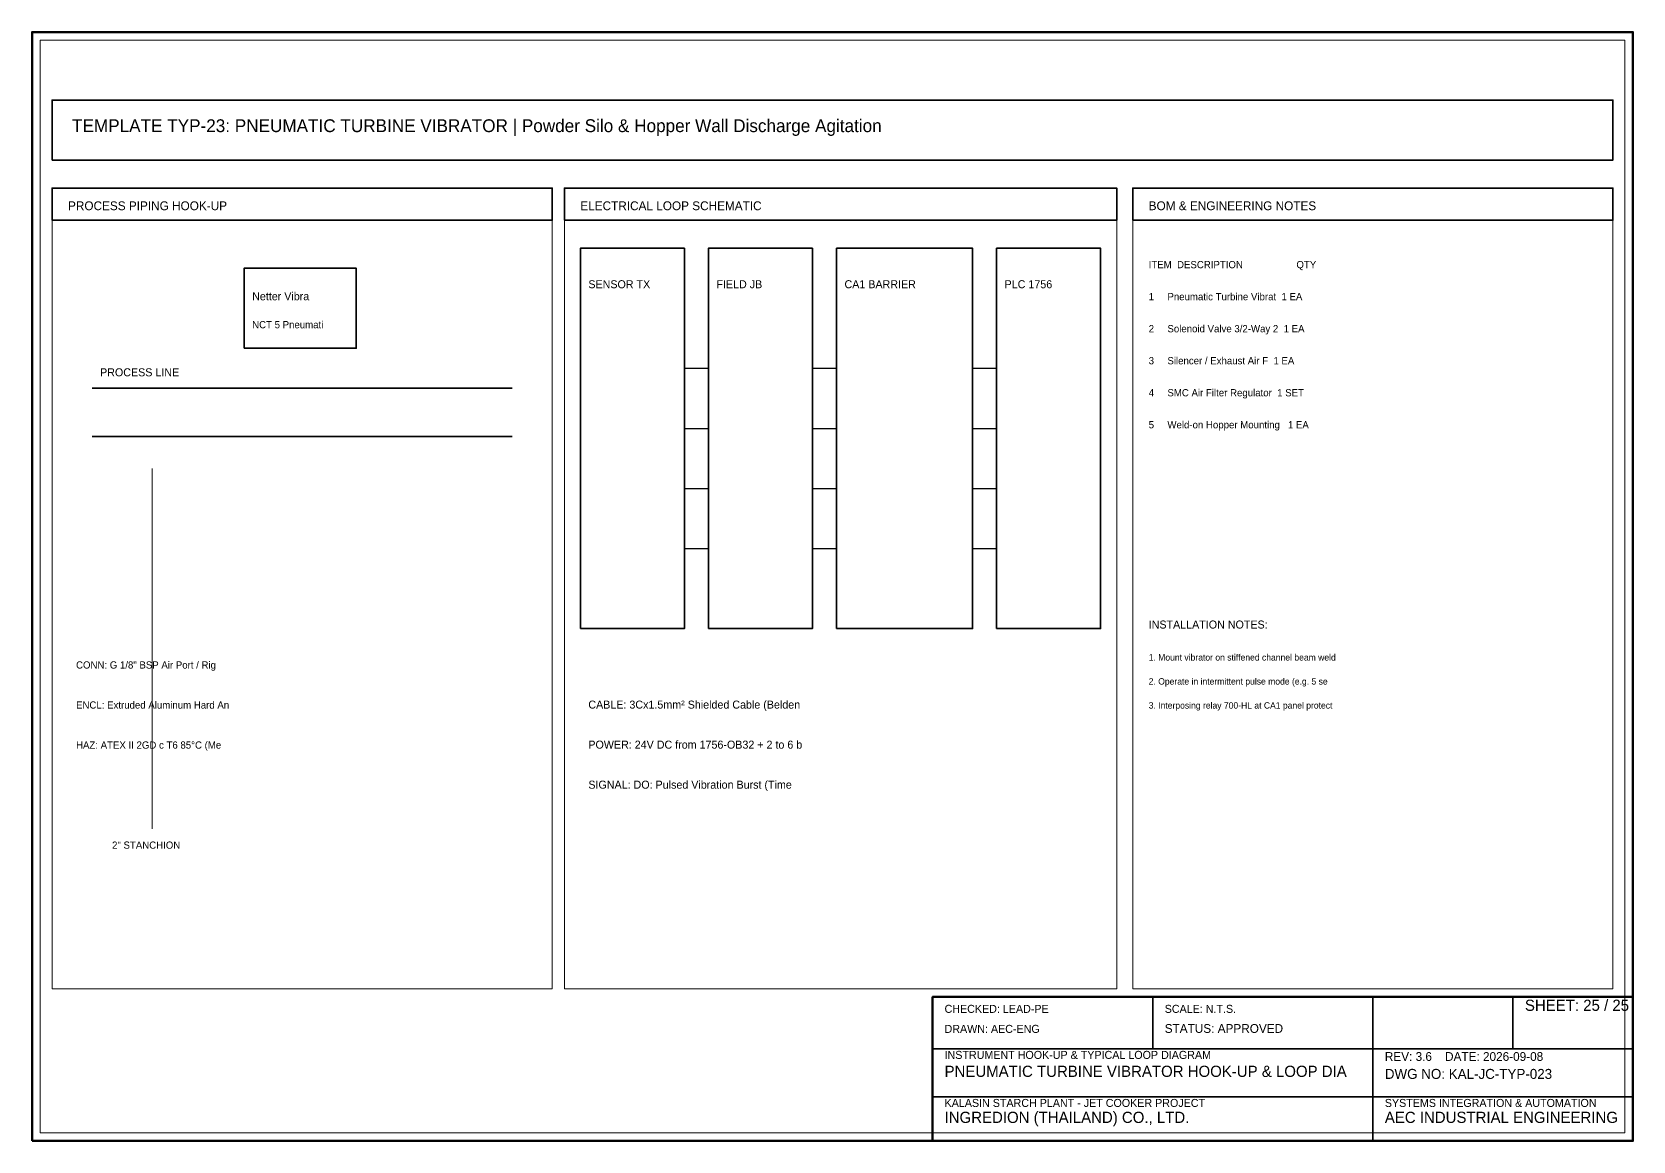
# Model space of a CAD drawing. Header units: millimetres. Extents: x 0 to 2200, y -1280 to 277.
# Drawn here: x 1800 to 2200, y -1280 to -1003 of the extents above; entities that cross this region are included whole.
import ezdxf

# ---------------------------------------------------------------- set-up
doc = ezdxf.new("R2010")
doc.units = ezdxf.units.MM
for name, color, linetype, lineweight in [('0_BORDER', 7, 'Continuous', 70), ('0_TITLE_BLOCK', 4, 'Continuous', 35), ('IE-CABLE', 6, 'Continuous', 25), ('IE-EQUIP', 2, 'Continuous', 35), ('IE-WIRE', 1, 'Continuous', 25), ('NOTATIONS', 8, 'Continuous', 18), ('RELAYS', 30, 'Continuous', 35), ('TER', 3, 'Continuous', 35), ('TEXTS', 7, 'Continuous', 25)]:
    doc.layers.add(name, color=color, linetype=linetype, lineweight=lineweight)

msp = doc.modelspace()

# ---------------------------------------------------------------- linework, layer by layer
at = {"layer": '0_BORDER'}
for points in [[(1800, -1280), (2200, -1280), (2200, -1003), (1800, -1003)], [(2025, -1280), (2200, -1280), (2200, -1244), (2025, -1244)]]:
    msp.add_lwpolyline(points, close=True, dxfattribs=at)
at = {"layer": '0_TITLE_BLOCK'}
for p, q in [((2080, -1257), (2080, -1244)), ((2135, -1257), (2135, -1244)), ((2170, -1257), (2170, -1244)), ((2025, -1257), (2200, -1257)), ((2135, -1280), (2135, -1257)), ((2025, -1269), (2200, -1269))]:
    msp.add_line(p, q, dxfattribs=at)
for points in [[(1805, -1050), (1930, -1050), (1930, -1042), (1805, -1042)], [(1933, -1050), (2071, -1050), (2071, -1042), (1933, -1042)], [(2075, -1050), (2195, -1050), (2195, -1042), (2075, -1042)]]:
    msp.add_lwpolyline(points, close=True, dxfattribs=at)
at = {"layer": 'IE-CABLE'}
for p, q in [((1995, -1087), (2001, -1087)), ((1995, -1102), (2001, -1102)), ((1995, -1117), (2001, -1117)), ((1995, -1132), (2001, -1132))]:
    msp.add_line(p, q, dxfattribs=at)
at = {"layer": 'IE-EQUIP'}
for p, q in [((1815, -1092), (1920, -1092)), ((1815, -1104), (1920, -1104))]:
    msp.add_line(p, q, dxfattribs=at)
for points in [[(1805, -1035), (2195, -1035), (2195, -1020), (1805, -1020)], [(1937, -1152), (1963, -1152), (1963, -1057), (1937, -1057)], [(2041, -1152), (2067, -1152), (2067, -1057), (2041, -1057)], [(1853, -1082), (1881, -1082), (1881, -1062), (1853, -1062)]]:
    msp.add_lwpolyline(points, close=True, dxfattribs=at)
at = {"layer": 'IE-WIRE'}
for p, q in [((1963, -1087), (1969, -1087)), ((2035, -1087), (2041, -1087)), ((1963, -1102), (1969, -1102)), ((2035, -1102), (2041, -1102)), ((1963, -1117), (1969, -1117)), ((2035, -1117), (2041, -1117)), ((1963, -1132), (1969, -1132)), ((2035, -1132), (2041, -1132))]:
    msp.add_line(p, q, dxfattribs=at)
at = {"layer": 'NOTATIONS'}
msp.add_line((1830, -1202), (1830, -1112), dxfattribs=at)
for points in [[(1802, -1278), (2198, -1278), (2198, -1005), (1802, -1005)], [(1805, -1242), (1930, -1242), (1930, -1042), (1805, -1042)], [(1933, -1242), (2071, -1242), (2071, -1042), (1933, -1042)], [(2075, -1242), (2195, -1242), (2195, -1042), (2075, -1042)]]:
    msp.add_lwpolyline(points, close=True, dxfattribs=at)
at = {"layer": 'RELAYS'}
msp.add_lwpolyline([(2001, -1152), (2035, -1152), (2035, -1057), (2001, -1057)], close=True, dxfattribs=at)
at = {"layer": 'TER'}
msp.add_lwpolyline([(1969, -1152), (1995, -1152), (1995, -1057), (1969, -1057)], close=True, dxfattribs=at)

# ---------------------------------------------------------------- texts
at = {"layer": '0_TITLE_BLOCK'}
for s, height, p in [('TEMPLATE TYP-23: PNEUMATIC TURBINE VIBRATOR | Powder Silo & Hopper Wall Discharge Agitation', 3.2, (1810, -1028)), ('PROCESS PIPING HOOK-UP', 2.2, (1809, -1047.5)), ('ELECTRICAL LOOP SCHEMATIC', 2.2, (1937, -1047.5)), ('BOM & ENGINEERING NOTES', 2.2, (2079, -1047.5)), ('ITEM  DESCRIPTION                    QTY', 1.8, (2079, -1062)), ('INSTALLATION NOTES:', 2, (2079, -1152)), ('SHEET: 25 / 25', 2.8, (2173, -1247.5)), ('STATUS: APPROVED', 2.2, (2083, -1253)), ('PNEUMATIC TURBINE VIBRATOR HOOK-UP & LOOP DIA', 2.8, (2028, -1264)), ('INGREDION (THAILAND) CO., LTD.', 2.8, (2028, -1275.5)), ('AEC INDUSTRIAL ENGINEERING', 2.8, (2138, -1275.5))]:
    msp.add_text(s, height=height, dxfattribs=at).set_placement(p)
at = {"layer": 'IE-CABLE'}
msp.add_text('CABLE: 3Cx1.5mm² Shielded Cable (Belden', height=2, dxfattribs=at).set_placement((1939, -1172))
at = {"layer": 'NOTATIONS'}
for s, height, p in [('NCT 5 Pneumati', 1.8, (1855, -1077)), ('1. Mount vibrator on stiffened channel beam weld', 1.6, (2079, -1160)), ('2. Operate in intermittent pulse mode (e.g. 5 se', 1.6, (2079, -1166)), ('3. Interposing relay 700-HL at CA1 panel protect', 1.6, (2079, -1172)), ('2" STANCHION', 1.8, (1820, -1207))]:
    msp.add_text(s, height=height, dxfattribs=at).set_placement(p)
at = {"layer": 'TER'}
msp.add_text('FIELD JB', height=2, dxfattribs=at).set_placement((1971, -1067))
at = {"layer": 'TEXTS'}
for s, height, p in [('Netter Vibra', 2, (1855, -1070)), ('SENSOR TX', 2, (1939, -1067)), ('CA1 BARRIER', 2, (2003, -1067)), ('PLC 1756', 2, (2043, -1067)), ('1     Pneumatic Turbine Vibrat  1 EA', 1.8, (2079, -1070)), ('2     Solenoid Valve 3/2-Way 2  1 EA', 1.8, (2079, -1078)), ('PROCESS LINE', 2, (1817, -1089)), ('3     Silencer / Exhaust Air F  1 EA', 1.8, (2079, -1086)), ('4     SMC Air Filter Regulator  1 SET', 1.8, (2079, -1094)), ('5     Weld-on Hopper Mounting   1 EA', 1.8, (2079, -1102)), ('CONN: G 1/8" BSP Air Port / Rig', 1.8, (1811, -1162)), ('ENCL: Extruded Aluminum Hard An', 1.8, (1811, -1172)), ('POWER: 24V DC from 1756-OB32 + 2 to 6 b', 2, (1939, -1182)), ('HAZ: ATEX II 2GD c T6 85°C (Me', 1.8, (1811, -1182)), ('SIGNAL: DO: Pulsed Vibration Burst (Time', 2, (1939, -1192)), ('CHECKED: LEAD-PE', 2, (2028, -1248)), ('SCALE: N.T.S.', 2, (2083, -1248)), ('DRAWN: AEC-ENG', 2, (2028, -1253)), ('INSTRUMENT HOOK-UP & TYPICAL LOOP DIAGRAM', 2, (2028, -1259.5)), ('REV: 3.6    DATE: 2026-09-08', 2.2, (2138, -1260)), ('DWG NO: KAL-JC-TYP-023', 2.5, (2138, -1264.5)), ('KALASIN STARCH PLANT - JET COOKER PROJECT', 2, (2028, -1271.5)), ('SYSTEMS INTEGRATION & AUTOMATION', 2, (2138, -1271.5))]:
    msp.add_text(s, height=height, dxfattribs=at).set_placement(p)

doc.saveas('drawing.dxf')
